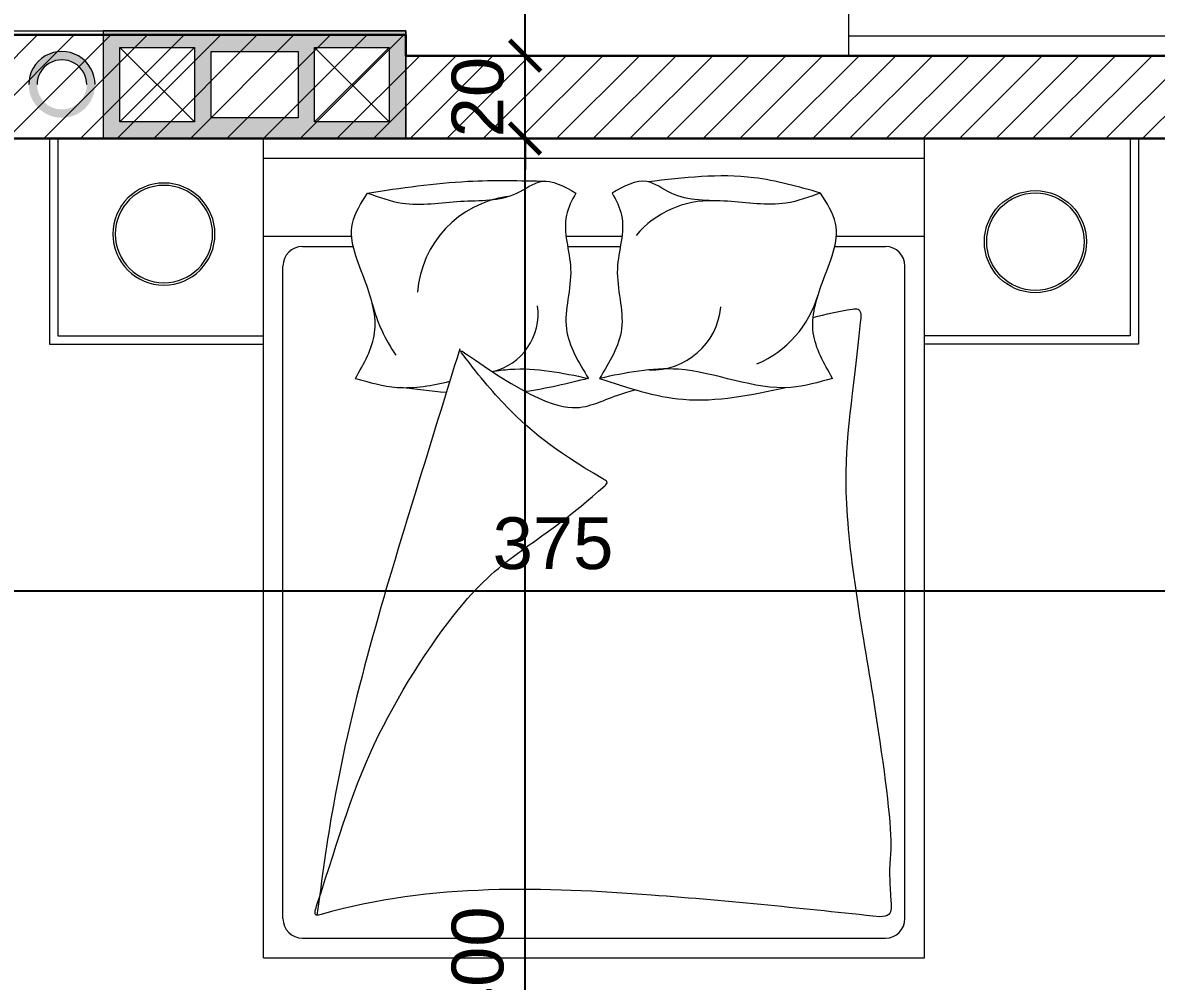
# Model space of a CAD drawing. Header units: centimetres. Extents: x 105417 to 110818, y -55119 to -48326.
# Drawn here: x 107958.9 to 108232.5, y -51815.9 to -51584.4 of the extents above; entities that cross this region are included whole.
import ezdxf

# ---------------------------------------------------------------- set-up
doc = ezdxf.new("R2010")
doc.units = ezdxf.units.CM
doc.header["$LTSCALE"] = 50
doc.header["$MEASUREMENT"] = 0
doc.layers.get('0').update_dxf_attribs({"color": 8})
doc.layers.add('BORD', color=5, linetype='Continuous')
doc.layers.add('COTE 50ème', color=1, linetype='Continuous')
for name, color, linetype, lineweight in [('MACONNERIE COUPE', 7, 'Continuous', 30), ('MACONNERIE HACHURE', 253, 'Continuous', 13), ('mobilimi', 8, 'Continuous', 9), ('PERCEMENT', 253, 'Continuous', 20)]:
    doc.layers.add(name, color=color, linetype=linetype, lineweight=lineweight)
doc.styles.add('RS_TXT_50', font='arial.ttf', dxfattribs={"height": 12.5})
doc.dimstyles.new('RS_50CM_LINEAIRE', dxfattribs={"dimscale": 5, "dimtxt": 12.5, "dimasz": 1.5, "dimexe": 1, "dimexo": 2.5, "dimgap": 1, "dimtad": 1, "dimdec": 1, "dimrnd": 0.5, "dimdsep": 46, "dimtxsty": 'RS_TXT_50', "dimblk1": 'ARCHTICK', "dimblk2": 'ARCHTICK', "dimsah": 1, "dimcen": 2.5, "dimdle": 1, "dimclrt": 4, "dimadec": 0, "dimazin": 2, "dimtfac": 1, "dimtdec": 1, "dimtix": 1, "dimtmove": 2, "dimatfit": 3, "dimfxl": 1, "dimtolj": 1, "dimtzin": 0, "dimarcsym": 0})

# ---------------------------------------------------------------- blocks, each defined once
blk = doc.blocks.new('_ArchTick')
at = {"color": 0, "linetype": 'ByBlock', "const_width": 0.15}
blk.add_lwpolyline([(-0.5, -0.5), (0.5, 0.5)], dxfattribs=at)
blk = doc.blocks.new('*D996')
at = {"layer": 'COTE 50ème', "color": 0, "lineweight": -2, "ltscale": 0.5, "transparency": 16777216}
for p, q in [((108274.35, -51682.97), (108274.35, -51726.55)), ((107899.35, -51696.86), (107899.35, -51726.55)), ((107894.35, -51721.55), (108279.35, -51721.55))]:
    blk.add_line(p, q, dxfattribs=at)
at = {"layer": 'Defpoints', "color": 0, "ltscale": 0.5, "transparency": 16777216}
for p in [(108274.35, -51670.47), (107899.35, -51684.36), (108274.35, -51721.55)]:
    blk.add_point(p, dxfattribs=at)
at = {"layer": 'COTE 50ème', "color": 0, "lineweight": -2, "ltscale": 0.5, "transparency": 16777216, "xscale": 7.5, "yscale": 7.5, "zscale": 7.5, "rotation": 180}
blk.add_blockref('_ArchTick', (107899.35, -51721.55), dxfattribs=at)
at = {"layer": 'COTE 50ème', "color": 0, "lineweight": -2, "ltscale": 0.5, "transparency": 16777216, "xscale": 7.5, "yscale": 7.5, "zscale": 7.5}
blk.add_blockref('_ArchTick', (108274.35, -51721.55), dxfattribs=at)
at = {"layer": 'COTE 50ème', "color": 4, "ltscale": 0.5, "transparency": 16777216, "insert": (108086.85, -51710.17), "char_height": 12.5, "attachment_point": 5, "style": 'RS_TXT_50'}
blk.add_mtext('\\A1;375', dxfattribs=at)
blk = doc.blocks.new('*D1035')
at = {"layer": 'COTE 50ème', "color": 0, "lineweight": -2, "ltscale": 0.5, "transparency": 16777216}
for p, q in [((108080.11, -52017.36), (108080.11, -51607.36)), ((108070.82, -51612.36), (108085.11, -51612.36)), ((108045.74, -52012.36), (108085.11, -52012.36))]:
    blk.add_line(p, q, dxfattribs=at)
at = {"layer": 'Defpoints', "color": 0, "ltscale": 0.5, "transparency": 16777216}
for p in [(108058.32, -51612.36), (108080.11, -51612.36), (108033.24, -52012.36)]:
    blk.add_point(p, dxfattribs=at)
at = {"layer": 'COTE 50ème', "color": 0, "lineweight": -2, "ltscale": 0.5, "transparency": 16777216, "xscale": 7.5, "yscale": 7.5, "zscale": 7.5}
for p, rotation in [((108080.11, -51612.36), 90), ((108080.11, -52012.36), 270)]:
    blk.add_blockref('_ArchTick', p, dxfattribs=dict(at, rotation=rotation))
at = {"layer": 'COTE 50ème', "color": 4, "ltscale": 0.5, "transparency": 16777216, "insert": (108068.72, -51812.36), "char_height": 12.5, "attachment_point": 5, "rotation": 90, "style": 'RS_TXT_50'}
blk.add_mtext('\\A1;400', dxfattribs=at)
blk = doc.blocks.new('*D1036')
at = {"layer": 'COTE 50ème', "color": 0, "lineweight": -2, "ltscale": 0.5, "transparency": 16777216}
for p, q in [((108080.11, -51592.36), (108080.11, -51584.86)), ((108070.82, -51592.36), (108085.11, -51592.36)), ((108080.11, -51612.36), (108080.11, -51592.36)), ((108070.82, -51612.36), (108085.11, -51612.36)), ((108080.11, -51612.36), (108080.11, -51619.86))]:
    blk.add_line(p, q, dxfattribs=at)
at = {"layer": 'Defpoints', "color": 0, "ltscale": 0.5, "transparency": 16777216}
for p in [(108058.32, -51592.36), (108080.11, -51592.36), (108058.32, -51612.36)]:
    blk.add_point(p, dxfattribs=at)
at = {"layer": 'COTE 50ème', "color": 0, "lineweight": -2, "ltscale": 0.5, "transparency": 16777216, "xscale": 7.5, "yscale": 7.5, "zscale": 7.5}
for p, rotation in [((108080.11, -51592.36), 270), ((108080.11, -51612.36), 90)]:
    blk.add_blockref('_ArchTick', p, dxfattribs=dict(at, rotation=rotation))
at = {"layer": 'COTE 50ème', "color": 4, "ltscale": 0.5, "transparency": 16777216, "insert": (108068.72, -51602.36), "char_height": 12.5, "attachment_point": 5, "rotation": 90, "style": 'RS_TXT_50'}
blk.add_mtext('\\A1;20', dxfattribs=at)
blk = doc.blocks.new('*D1037')
at = {"layer": 'COTE 50ème', "color": 0, "lineweight": -2, "ltscale": 0.5, "transparency": 16777216}
for p, q in [((108080.11, -51597.36), (108080.11, -51292.36)), ((108084.64, -51297.36), (108085.11, -51297.36)), ((108070.82, -51592.36), (108085.11, -51592.36))]:
    blk.add_line(p, q, dxfattribs=at)
at = {"layer": 'Defpoints', "color": 0, "ltscale": 0.5, "transparency": 16777216}
for p in [(108072.14, -51297.36), (108080.11, -51297.36), (108058.32, -51592.36)]:
    blk.add_point(p, dxfattribs=at)
at = {"layer": 'COTE 50ème', "color": 0, "lineweight": -2, "ltscale": 0.5, "transparency": 16777216, "xscale": 7.5, "yscale": 7.5, "zscale": 7.5}
for p, rotation in [((108080.11, -51297.36), 90), ((108080.11, -51592.36), 270)]:
    blk.add_blockref('_ArchTick', p, dxfattribs=dict(at, rotation=rotation))
at = {"layer": 'COTE 50ème', "color": 4, "ltscale": 0.5, "transparency": 16777216, "insert": (108068.72, -51444.86), "char_height": 12.5, "attachment_point": 5, "rotation": 90, "style": 'RS_TXT_50'}
blk.add_mtext('\\A1;295', dxfattribs=at)
blk = doc.blocks.new('*D1132')
at = {"layer": 'COTE 50ème', "color": 0, "lineweight": -2, "ltscale": 0.5, "transparency": 16777216}
for p, q in [((108620.3, -49967.36), (108620.3, -52042.36)), ((107651.85, -49972.36), (108625.3, -49972.36)), ((108421.85, -52037.36), (108625.3, -52037.36))]:
    blk.add_line(p, q, dxfattribs=at)
at = {"layer": 'Defpoints', "color": 0, "ltscale": 0.5, "transparency": 16777216}
for p in [(107639.35, -49972.36), (108409.35, -52037.36), (108620.3, -52037.36)]:
    blk.add_point(p, dxfattribs=at)
at = {"layer": 'COTE 50ème', "color": 0, "lineweight": -2, "ltscale": 0.5, "transparency": 16777216, "xscale": 7.5, "yscale": 7.5, "zscale": 7.5}
for p, rotation in [((108620.3, -49972.36), 90), ((108620.3, -52037.36), 270)]:
    blk.add_blockref('_ArchTick', p, dxfattribs=dict(at, rotation=rotation))
at = {"layer": 'COTE 50ème', "color": 4, "ltscale": 0.5, "transparency": 16777216, "insert": (108608.92, -51004.86), "char_height": 12.5, "attachment_point": 5, "rotation": 90, "style": 'RS_TXT_50'}
blk.add_mtext('\\A1;2065', dxfattribs=at)

msp = doc.modelspace()

# ---------------------------------------------------------------- hatches: boundary and pattern name
at = {"layer": 'MACONNERIE HACHURE'}
h = msp.add_hatch(dxfattribs=at)
h.set_pattern_fill('ANSI31', color=256, scale=50, style=0)
h.paths.add_polyline_path([(107979.35, -50366.36), (108090.35, -50366.36), (108090.35, -50324.36), (107979.35, -50324.36)])
h.paths.add_polyline_path([(107987.35, -50358.36), (108082.35, -50358.36), (108082.35, -50332.36), (107987.35, -50332.36)], flags=16)
h.paths.add_polyline_path([(106528.35, -50366.36), (106639.35, -50366.36), (106639.35, -50324.36), (106528.35, -50324.36)])
h.paths.add_polyline_path([(106536.35, -50358.36), (106631.35, -50358.36), (106631.35, -50332.36), (106536.35, -50332.36)], flags=16)
h.paths.add_polyline_path([(106399.35, -52012.36), (106344.35, -52012.36), (106344.35, -52037.36), (106399.35, -52037.36)])
h.paths.add_polyline_path([(106579.35, -52037.36), (106679.35, -52037.36), (106679.35, -52012.36), (106579.35, -52012.36)])
h.paths.add_polyline_path([(108409.35, -50417.36), (108409.35, -50357.36), (108384.35, -50357.36), (108384.35, -50417.36)])
h.paths.add_polyline_path([(107296.85, -50332.36), (107321.85, -50332.36), (107321.85, -50112.36), (107296.85, -50112.36)])
h.paths.add_polyline_path([(107614.35, -50142.36), (107639.35, -50142.36), (107639.35, -49972.36), (107521.85, -49972.36), (107521.85, -49997.36), (107614.35, -49997.36)])
h.paths.add_polyline_path([(107296.85, -50112.36), (107321.85, -50112.36), (107321.85, -49972.36), (107296.85, -49972.36)])
h.paths.add_polyline_path([(107004.35, -50142.36), (106979.35, -50142.36), (106979.35, -49972.36), (107096.85, -49972.36), (107096.85, -49997.36), (107004.35, -49997.36)])
h.paths.add_polyline_path([(108384.35, -50672.36), (108409.35, -50672.36), (108409.35, -50597.36), (108384.35, -50597.36)])
h.paths.add_polyline_path([(106209.35, -50417.36), (106209.35, -50357.36), (106234.35, -50357.36), (106234.35, -50417.36)])
h.paths.add_polyline_path([(106234.35, -50752.25), (106209.35, -50752.25), (106209.35, -50697.36), (106234.35, -50697.36)])
h.paths.add_polyline_path([(108384.35, -50752.25), (108409.35, -50752.25), (108409.35, -50697.36), (108384.35, -50697.36)])
h.paths.add_polyline_path([(106234.35, -51247.36), (106209.35, -51247.36), (106209.35, -51192.47), (106234.35, -51192.47)])
h.paths.add_polyline_path([(106754.35, -50947.8), (106869.35, -50947.8), (106869.35, -50997.8), (106754.35, -50997.8)])
h.paths.add_polyline_path([(106764.35, -50957.8), (106859.35, -50957.8), (106859.35, -50987.8), (106764.35, -50987.8)], flags=16)
h.paths.add_polyline_path([(107749.35, -50947.36), (107864.35, -50947.36), (107864.35, -50997.36), (107749.35, -50997.36)])
h.paths.add_polyline_path([(107759.35, -50957.36), (107854.35, -50957.36), (107854.35, -50987.36), (107759.35, -50987.36)], flags=16)
h.paths.add_polyline_path([(107059.35, -51297.36), (107079.35, -51297.36), (107079.35, -51307.36), (107059.35, -51307.36)])
h.paths.add_polyline_path([(107004.35, -50357.36), (107096.85, -50357.36), (107096.85, -50332.36), (107004.35, -50332.36)])
h.paths.add_polyline_path([(106619.47, -50617.36), (106644.47, -50617.36), (106644.47, -50672.36), (106619.47, -50672.36)])
h.paths.add_polyline_path([(106234.35, -51032.36), (106209.35, -51032.36), (106209.35, -50912.36), (106234.35, -50912.36)])
h.paths.add_polyline_path([(107044.35, -50768.68), (106979.35, -50768.68), (106979.35, -50746.68), (107004.35, -50746.68), (107004.35, -50756.68), (107044.35, -50756.68)])
h.paths.add_polyline_path([(106234.35, -50672.36), (106209.35, -50672.36), (106209.35, -50597.36), (106234.35, -50597.36)])
h.paths.add_polyline_path([(107149.35, -51567.36), (107059.35, -51567.36), (107059.35, -51487.36), (106906.35, -51487.36), (106906.35, -51582.35), (106894.35, -51582.35), (106894.35, -51462.36), (107059.35, -51462.36), (107059.35, -51407.36), (107079.35, -51407.36), (107079.35, -51511.36), (107149.35, -51511.36), (107149.35, -51462.36), (107184.35, -51462.36), (107184.35, -51482.36), (107174.35, -51482.36), (107174.35, -51532.36), (107149.35, -51532.36), (107149.35, -51516.36), (107079.35, -51516.36), (107079.35, -51542.36), (107149.35, -51542.36)])
h.paths.add_polyline_path([(106979.35, -50392.36), (107004.35, -50392.36), (107004.35, -50654.68), (106979.35, -50654.68), (106979.35, -50617.36), (106919.35, -50617.36), (106919.35, -50592.36), (106979.35, -50592.36)])
h.paths.add_polyline_path([(107039.35, -52012.36), (106906.35, -52012.36), (106906.35, -51858.36), (106894.35, -51858.36), (106894.35, -52012.36), (106859.35, -52012.36), (106859.35, -52037.36), (107039.35, -52037.36)])
h.paths.add_polyline_path([(106344.35, -51612.36), (106344.35, -51670.47), (106319.35, -51670.47), (106319.35, -51617.36), (106209.35, -51617.36), (106209.35, -51527.36), (106234.35, -51527.36), (106234.35, -51592.36), (106567.35, -51592.36), (106567.35, -51587.36), (106719.35, -51587.36), (106719.35, -51577.36), (106731.35, -51577.36), (106731.35, -51672.36), (106792.22, -51672.36), (106792.22, -51684.36), (106719.35, -51684.36), (106719.35, -51612.36)])
h.paths.add_polyline_path([(106782.35, -51277.36), (106782.35, -51371.36), (106770.35, -51371.36), (106770.35, -51297.36), (106632.35, -51297.36), (106632.35, -51463.36), (106770.35, -51463.36), (106770.35, -51453.36), (106782.35, -51453.36), (106782.35, -51475.36), (106731.35, -51475.36), (106731.35, -51485.36), (106719.35, -51485.36), (106719.35, -51475.36), (106612.35, -51475.36), (106612.35, -51297.36), (106344.35, -51297.36), (106344.35, -51277.36)])
h.paths.add_polyline_path([(107559.35, -51297.36), (107539.35, -51297.36), (107539.35, -51307.36), (107559.35, -51307.36)])
h.paths.add_polyline_path([(107614.35, -50357.36), (107521.85, -50357.36), (107521.85, -50332.36), (107614.35, -50332.36)])
h.paths.add_polyline_path([(107994.35, -50617.36), (107969.35, -50617.36), (107969.35, -50672.36), (107994.35, -50672.36)])
h.paths.add_polyline_path([(108384.35, -51032.36), (108409.35, -51032.36), (108409.35, -50912.36), (108384.35, -50912.36)])
h.paths.add_polyline_path([(107574.35, -50768.68), (107639.35, -50768.68), (107639.35, -50746.68), (107614.35, -50746.68), (107614.35, -50756.68), (107574.35, -50756.68)])
h.paths.add_polyline_path([(107129.19, -51192.36), (107079.35, -51192.36), (107079.35, -51152.36), (107129.19, -51152.36)])
h.paths.add_polyline_path([(107289.35, -51192.36), (107249.35, -51192.36), (107249.35, -51152.36), (107289.35, -51152.36)])
h.paths.add_polyline_path([(106344.35, -51940.47), (106319.35, -51940.47), (106319.35, -51987.36), (106344.35, -51987.36)])
h.paths.add_polyline_path([(106234.35, -51297.36), (106209.35, -51297.36), (106209.35, -51347.36), (106234.35, -51347.36)])
h.paths.add_polyline_path([(107489.52, -51192.36), (107539.35, -51192.36), (107539.35, -51152.36), (107489.52, -51152.36)])
h.paths.add_polyline_path([(107329.35, -51192.36), (107369.35, -51192.36), (107369.35, -51152.36), (107329.35, -51152.36)])
h.paths.add_polyline_path([(107174.35, -52012.36), (107194.35, -52012.36), (107194.35, -52037.36), (107174.35, -52037.36)])
h.paths.add_polyline_path([(107469.35, -51567.36), (107559.35, -51567.36), (107559.35, -51487.36), (107712.35, -51487.36), (107712.35, -51582.35), (107724.35, -51582.35), (107724.35, -51462.36), (107559.35, -51462.36), (107559.35, -51407.36), (107539.35, -51407.36), (107539.35, -51511.36), (107469.35, -51511.36), (107469.35, -51462.36), (107284.35, -51462.36), (107284.35, -51482.36), (107444.35, -51482.36), (107444.35, -51532.36), (107469.35, -51532.36), (107469.35, -51516.36), (107539.35, -51516.36), (107539.35, -51542.36), (107469.35, -51542.36)])
h.paths.add_polyline_path([(108274.35, -51940.47), (108299.35, -51940.47), (108299.35, -51987.36), (108274.35, -51987.36)])
h.paths.add_polyline_path([(107294.35, -50357.36), (107276.85, -50357.36), (107276.85, -50332.36), (107341.85, -50332.36), (107341.85, -50357.36), (107324.35, -50357.36), (107324.35, -50822.36), (107294.35, -50822.36)])
h.paths.add_polyline_path([(107639.35, -50392.36), (107614.35, -50392.36), (107614.35, -50654.68), (107639.35, -50654.68), (107639.35, -50617.36), (107699.35, -50617.36), (107699.35, -50592.36), (107639.35, -50592.36)])
h.paths.add_polyline_path([(107294.35, -52012.36), (107444.35, -52012.36), (107444.35, -52037.36), (107294.35, -52037.36)])
h.paths.add_polyline_path([(107579.35, -52012.36), (107712.35, -52012.36), (107712.35, -51858.36), (107724.35, -51858.36), (107724.35, -52012.36), (108274.35, -52012.36), (108274.35, -52037.36), (107579.35, -52037.36)])
h.paths.add_polyline_path([(108274.35, -51612.36), (108274.35, -51670.47), (108299.35, -51670.47), (108299.35, -51617.36), (108409.35, -51617.36), (108409.35, -51527.36), (108384.35, -51527.36), (108384.35, -51592.36), (108051.35, -51592.36), (108051.35, -51587.36), (107899.35, -51587.36), (107899.35, -51577.36), (107887.35, -51577.36), (107887.35, -51672.36), (107826.49, -51672.36), (107826.49, -51684.36), (107899.35, -51684.36), (107899.35, -51612.36)])
h.paths.add_polyline_path([(107836.35, -51277.36), (107836.35, -51371.36), (107848.35, -51371.36), (107848.35, -51297.36), (107986.35, -51297.36), (107986.35, -51463.36), (107848.35, -51463.36), (107848.35, -51453.36), (107836.35, -51453.36), (107836.35, -51475.36), (107887.35, -51475.36), (107887.35, -51485.36), (107899.35, -51485.36), (107899.35, -51475.36), (108006.35, -51475.36), (108006.35, -51297.36), (108274.35, -51297.36), (108274.35, -51277.36)])
h.paths.add_polyline_path([(108384.35, -51297.36), (108409.35, -51297.36), (108409.35, -51347.36), (108384.35, -51347.36)])
h.paths.add_polyline_path([(108384.35, -51247.36), (108409.35, -51247.36), (108409.35, -51192.47), (108384.35, -51192.47)])
h.paths.add_polyline_path([(106906.35, -51766.36), (107149.35, -51766.36), (107149.35, -51746.36), (106906.35, -51746.36), (106906.35, -51664.35), (106894.35, -51664.35), (106894.35, -51672.36), (106884.35, -51672.36), (106884.35, -51684.36), (106894.35, -51684.36), (106894.35, -51776.36), (106906.35, -51776.36)])
h.paths.add_polyline_path([(107712.35, -51766.36), (107469.35, -51766.36), (107469.35, -51746.36), (107712.35, -51746.36), (107712.35, -51664.35), (107724.35, -51664.35), (107724.35, -51672.36), (107734.35, -51672.36), (107734.35, -51684.36), (107724.35, -51684.36), (107724.35, -51776.36), (107712.35, -51776.36)])
at = {"layer": 'PERCEMENT'}
h = msp.add_hatch(color=256, dxfattribs=at)
h.paths.add_polyline_path([(107978.32, -51612.36), (108051.32, -51612.36), (108051.32, -51586.36), (107978.32, -51586.36)])
h.paths.add_polyline_path([(107982.32, -51608.36), (107982.32, -51590.36), (108000.32, -51590.36), (108000.32, -51608.36)], flags=0)
h.paths.add_polyline_path([(108004.32, -51591.36), (108025.32, -51591.36), (108025.32, -51607.36), (108004.32, -51607.36)], flags=0)
h.paths.add_polyline_path([(108029.32, -51608.36), (108029.32, -51590.36), (108047.32, -51590.36), (108047.32, -51608.36)], flags=0)
h = msp.add_hatch(color=256, dxfattribs=at)
edge = h.paths.add_edge_path()
edge.add_ellipse((107968.32, -51599.36), major_axis=(-5.66, -5.66), ratio=1, start_angle=135, end_angle=315)
edge.add_ellipse((107968.32, -51599.36), major_axis=(-5.66, -5.66), ratio=1, start_angle=315, end_angle=495)
edge = h.paths.add_edge_path(flags=0)
edge.add_ellipse((107968.32, -51599.36), major_axis=(4.24, -4.24), ratio=1, start_angle=-135, end_angle=45, ccw=False)
edge.add_ellipse((107968.32, -51599.36), major_axis=(4.24, -4.24), ratio=1, start_angle=45, end_angle=225, ccw=False)

# ---------------------------------------------------------------- linework, layer by layer
at = {"layer": 'BORD', "lineweight": 5, "ltscale": 0.5}
msp.add_lwpolyline([(108051.32, -51612.36), (107956.32, -51612.36), (107956.32, -51586.36), (108051.32, -51586.36)], close=True, dxfattribs=at)
at = {"layer": 'MACONNERIE COUPE'}
msp.add_lwpolyline([(108274.35, -51612.36), (108274.35, -51670.47), (108299.35, -51670.47), (108299.35, -51617.36), (108409.35, -51617.36), (108409.35, -51527.36), (108384.35, -51527.36), (108384.35, -51592.36), (108051.35, -51592.36), (108051.35, -51587.36), (107899.35, -51587.36), (107899.35, -51577.36), (107887.35, -51577.36), (107887.35, -51672.36), (107826.49, -51672.36), (107826.49, -51684.36), (107899.35, -51684.36), (107899.35, -51612.36)], close=True, dxfattribs=at)
at = {"layer": 'mobilimi'}
for p, q in [((108158.17, -51394.57), (108158.17, -51592.36)), ((108317.71, -51587.62), (108158.17, -51587.62)), ((108158.17, -51592.36), (108317.71, -51592.36)), ((108025.32, -51607.36), (108004.32, -51607.36)), ((108000.32, -51608.36), (107982.32, -51608.36)), ((108047.32, -51608.36), (108029.32, -51608.36)), ((107965.33, -51612.36), (108016.97, -51612.36)), ((108176.51, -51612.36), (108016.97, -51612.36)), ((108016.97, -51810.16), (108016.97, -51612.36)), ((108176.51, -51810.16), (108176.51, -51612.36)), ((108176.51, -51612.36), (108228.15, -51612.36)), ((108016.97, -51617.1), (108176.51, -51617.1)), ((108016.97, -51635.94), (108038.25, -51635.94)), ((108090, -51635.94), (108103.48, -51635.94)), ((108155.24, -51635.94), (108176.51, -51635.94)), ((108026.39, -51638.45), (108038.63, -51638.45)), ((108090.39, -51638.45), (108103.09, -51638.45)), ((108154.85, -51638.45), (108167.09, -51638.45)), ((108021.68, -51800.74), (108021.68, -51643.16)), ((108171.8, -51800.74), (108171.8, -51643.16)), ((108026.39, -51805.45), (108167.09, -51805.45)), ((108016.97, -51810.16), (108176.51, -51810.16))]:
    msp.add_line(p, q, dxfattribs=at)
for points in [[(107965.33, -51612.36), (107965.33, -51662.04), (108016.97, -51662.04)], [(107967.33, -51612.36), (107967.33, -51660.04), (108016.97, -51660.04)], [(108228.15, -51612.36), (108228.15, -51662.04), (108176.51, -51662.04)], [(108226.15, -51612.36), (108226.15, -51660.04), (108176.51, -51660.04)]]:
    msp.add_lwpolyline(points, dxfattribs=at)
for centre, radius, start, end in [((108079.22, -51651.29), 25.12, 97.6562, 175.8389), ((108124.92, -51650.95), 23.57, 88.1095, 139.8448), ((108026.39, -51643.16), 4.71, 90, 180), ((108167.09, -51643.16), 4.71, 0, 90), ((108125.87, -51642.91), 25.97, 293.0951, 343.8984), ((108079.19, -51643.29), 37.03, 193.8817, 215.2218), ((108068.9, -51654.65), 14.37, 283.0208, 7.6937), ((108110.67, -51651.48), 16.75, 267.8917, 354.6963), ((108026.39, -51800.74), 4.71, 180, 270), ((108167.09, -51800.74), 4.71, 270, 0)]:
    msp.add_arc(centre, radius, start, end, dxfattribs=at)
at = {"layer": 'mobilimi', "extrusion": (0, 0, -1)}
for major_axis, start_param, end_param in [((-8.71, -8.71), 0.785398, 7.068583), ((8.31, -8.31), 2.356194490192207, 8.639379797371793)]:
    msp.add_ellipse((107992.95, -51635.43), major_axis=major_axis, ratio=1, start_param=start_param, end_param=end_param, dxfattribs=at)
at = {"layer": 'mobilimi'}
for major_axis, start_param, end_param in [((8.71, -8.71), 0.785398, 7.068583), ((-8.31, -8.31), 2.356194490192207, 8.639379797371793)]:
    msp.add_ellipse((108203.27, -51637.27), major_axis=major_axis, ratio=1, start_param=start_param, end_param=end_param, dxfattribs=at)
for points, knots in [([(108151.39, -51625.52), (108146.06, -51624.01), (108132.48, -51620.16), (108118.39, -51621.81), (108109.82, -51622.82)], [0, 0, 0, 0, 174.773698, 445.939365, 445.939365, 445.939365, 445.939365]), ([(108042.1, -51625.52), (108044.85, -51626.53), (108052.09, -51629.21), (108064.37, -51626.96), (108076.14, -51627.69), (108084.59, -51621.09), (108089.52, -51623.9), (108092.37, -51625.52)], [0, 0, 0, 0, 92.019591, 242.309749, 388.238104, 456.828654, 550.479969, 550.479969, 550.479969, 550.479969]), ([(108042.1, -51625.52), (108050.15, -51624.32), (108064.46, -51622.18), (108078.91, -51622.52), (108085.23, -51622.67)], [0, 0, 0, 0, 258.790855, 459.690562, 459.690562, 459.690562, 459.690562]), ([(108151.39, -51625.52), (108148.64, -51626.53), (108141.4, -51629.21), (108129.11, -51626.96), (108117.35, -51627.69), (108108.89, -51621.09), (108103.96, -51623.9), (108101.12, -51625.52)], [0, 0, 0, 0, 92.019591, 242.309749, 388.238104, 456.828654, 550.479969, 550.479969, 550.479969, 550.479969]), ([(108039.16, -51670.28), (108041.23, -51666.68), (108045.46, -51659.33), (108041.77, -51646.36), (108036.19, -51634.61), (108040.53, -51627.93), (108042.1, -51625.52)], [0, 0, 0, 0, 126.546295, 258.531484, 412.948424, 500.192386, 500.192386, 500.192386, 500.192386]), ([(108092.37, -51625.52), (108091.43, -51627.28), (108088.39, -51632.98), (108092.88, -51644.37), (108087.92, -51658.15), (108093, -51666.38), (108095.41, -51670.28)], [0, 0, 0, 0, 61.879725, 199.875279, 354.011777, 493.000156, 493.000156, 493.000156, 493.000156]), ([(108101.12, -51625.52), (108102.06, -51627.28), (108105.09, -51632.98), (108100.61, -51644.37), (108105.56, -51658.15), (108100.48, -51666.38), (108098.07, -51670.28)], [0, 0, 0, 0, 61.879725, 199.875279, 354.011777, 493.000156, 493.000156, 493.000156, 493.000156]), ([(108154.32, -51670.28), (108152.25, -51666.68), (108148.02, -51659.33), (108151.71, -51646.36), (108157.3, -51634.61), (108152.95, -51627.93), (108151.39, -51625.52)], [0, 0, 0, 0, 126.546295, 258.531484, 412.948424, 500.192386, 500.192386, 500.192386, 500.192386]), ([(108149.64, -51655.6), (108152.63, -51654.73), (108156.23, -51653.93), (108161.35, -51653.29), (108159.48, -51673.4), (108154.71, -51696.25), (108164.82, -51748.53), (108169.43, -51785.44), (108167.6, -51787.76), (108168.72, -51799.97), (108166.61, -51800.2), (108165.76, -51800.3)], [3985.05903, 3985.05903, 3985.05903, 3985.05903, 4080.88352, 4095.097586, 4129.948642, 4553.773643, 5047.299708, 5447.379817, 5706.978712, 5742.134282, 5766.267478, 5766.267478, 5766.267478, 5766.267478]), ([(108165.76, -51800.3), (108147.82, -51798.4), (108106.31, -51793.99), (108057.22, -51792.05), (108028.94, -51800.27), (108035.12, -51781.54), (108041.46, -51758.61), (108071.49, -51712.72), (108083.11, -51710.89), (108100.28, -51695.34), (108086.8, -51687.53), (108076.78, -51678.92), (108069.16, -51669.91), (108063.87, -51662.91), (108085.18, -51678.16), (108096.93, -51677.47), (108100.07, -51674.89), (108106.65, -51673.02)], [5766.267478, 5766.267478, 5766.267478, 5766.267478, 6326.544882, 7063.125625, 7075.853468, 7104.137891, 7482.255608, 7822.118426, 8365.070605, 8376.683952, 8384.467459, 8620.875161, 8806.816714, 8824.217175, 8839.174614, 9041.086843, 9254.378307, 9254.378307, 9254.378307, 9254.378307]), ([(108064.35, -51663.17), (108060.84, -51674.52), (108049.6, -51710.92), (108035.78, -51756.14), (108031.07, -51791.04), (108029.87, -51799.92)], [0, 0, 0, 0, 378.531329, 1213.951151, 1499.195268, 1499.195268, 1499.195268, 1499.195268]), ([(108072.13, -51668.65), (108073.57, -51668.39), (108081.32, -51667.33), (108089.09, -51668.95), (108095.41, -51670.28)], [355.798164, 355.798164, 355.798164, 355.798164, 402.016842, 604.685285, 604.685285, 604.685285, 604.685285]), ([(108154.32, -51670.28), (108150.97, -51671.24), (108138.65, -51674.78), (108119.86, -51665.72), (108104.4, -51668.95), (108098.07, -51670.28)], [0, 0, 0, 0, 109.214696, 402.016842, 604.685285, 604.685285, 604.685285, 604.685285]), ([(108039.16, -51670.28), (108042.51, -51671.24), (108050.07, -51673.41), (108057.69, -51671.98), (108061.95, -51670.98)], [0, 0, 0, 0, 109.214696, 246.634525, 246.634525, 246.634525, 246.634525]), ([(108098.07, -51670.28), (108104.76, -51672.52), (108119.48, -51677.47), (108134.73, -51674.26), (108143.06, -51672.52)], [0, 0, 0, 0, 220.862167, 485.908125, 485.908125, 485.908125, 485.908125])]:
    msp.add_open_spline(points, degree=3, knots=knots, dxfattribs=at)
for points in [[(108095.41, -51670.28), (108090.36, -51671.52), (108085.31, -51672.77), (108080.22, -51673.48)], [(108061.12, -51673.7), (108057.42, -51673.38), (108053.71, -51672.94), (108050.01, -51672.5)]]:
    msp.add_open_spline(points, degree=3, dxfattribs=at)
at = {"layer": 'PERCEMENT'}
for p, q in [((108051.32, -51586.36), (107978.32, -51586.36)), ((107978.32, -51586.36), (107978.32, -51612.36)), ((108051.32, -51612.36), (108051.32, -51586.36)), ((107982.32, -51608.36), (107982.32, -51590.36)), ((107982.32, -51590.36), (108000.32, -51590.36)), ((107982.32, -51608.36), (108000.32, -51590.36)), ((107982.32, -51590.36), (108000.32, -51608.36)), ((108000.32, -51590.36), (108000.32, -51608.36)), ((108029.32, -51608.36), (108029.32, -51590.36)), ((108029.32, -51590.36), (108047.32, -51590.36)), ((108029.32, -51608.36), (108047.32, -51590.36)), ((108029.32, -51590.36), (108047.32, -51608.36)), ((108047.32, -51590.36), (108047.32, -51608.36)), ((108004.32, -51591.36), (108025.32, -51591.36)), ((108004.32, -51607.36), (108004.32, -51591.36)), ((108025.32, -51591.36), (108025.32, -51607.36))]:
    msp.add_line(p, q, dxfattribs=at)
for major_axis in [(-5.66, -5.66), (-4.24, -4.24)]:
    msp.add_ellipse((107968.32, -51599.36), major_axis=major_axis, ratio=1, start_param=2.356194, end_param=5.497787, dxfattribs=at)

# ---------------------------------------------------------------- dimensions: what is measured, and where the dimension line sits
at = {"layer": 'COTE 50ème', "ltscale": 0.5}
for base, p1, p2, picture, middle in [((108620.3, -52037.36), (107639.35, -49972.36), (108409.35, -52037.36), '*D1132', (108608.92, -51004.86)), ((108080.11, -51297.36), (108058.32, -51592.36), (108072.14, -51297.36), '*D1037', (108068.72, -51444.86)), ((108080.11, -51592.36), (108058.32, -51612.36), (108058.32, -51592.36), '*D1036', (108068.72, -51602.36)), ((108080.11, -51612.36), (108033.24, -52012.36), (108058.32, -51612.36), '*D1035', (108068.72, -51812.36))]:
    dim = msp.add_linear_dim(base=base, p1=p1, p2=p2, angle=90, dimstyle='RS_50CM_LINEAIRE', dxfattribs=at)
    dim.commit()
    dim.dimension.update_dxf_attribs({"geometry": picture, "text_midpoint": middle})
dim = msp.add_linear_dim(base=(108274.35, -51721.55), p1=(107899.35, -51684.36), p2=(108274.35, -51670.47), dimstyle='RS_50CM_LINEAIRE', dxfattribs=at)
dim.commit()
dim.dimension.update_dxf_attribs({"geometry": '*D996', "text_midpoint": (108086.85, -51710.17)})

doc.saveas('drawing.dxf')
